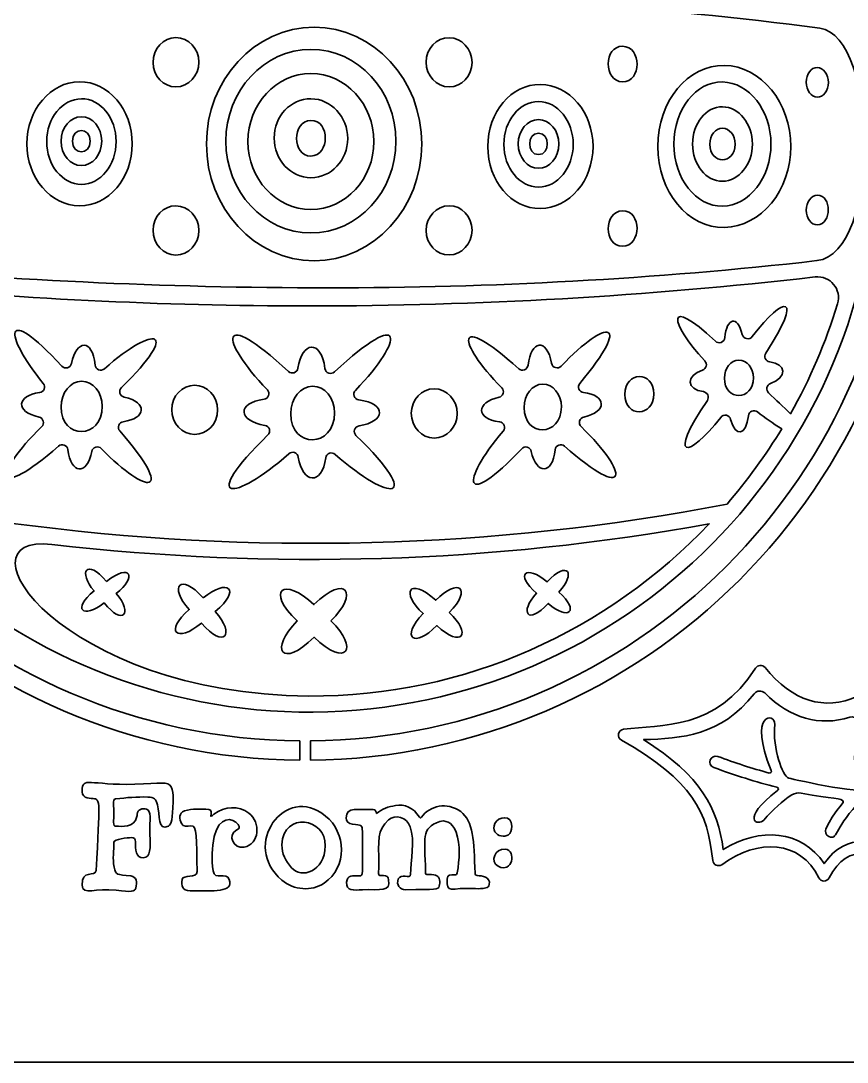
# Model space of a CAD drawing. Header units: inches. Extents: x 15.56 to 20.56, y -6.25 to -0.75.
# Drawn here: x 17.318 to 19.463, y -6.25 to -3.547 of the extents above; entities that cross this region are included whole.
import ezdxf

# ---------------------------------------------------------------- set-up
doc = ezdxf.new("R2010")
doc.units = ezdxf.units.IN
doc.header["$MEASUREMENT"] = 0
doc.layers.add('_U+0421_U+043B_U+043E_U+0439 1', color=7, linetype='Continuous')

# ---------------------------------------------------------------- blocks, each defined once
blk = doc.blocks.new('block 3')
at = {"layer": '_U+0421_U+043B_U+043E_U+0439 1', "color": 7, "lineweight": 35, "true_color": 0xffffff}
for points, knots in [([(18.3906, -2.4262), (18.3906, -2.4262), (18.3906, -2.385), (18.3906, -2.385), (18.3906, -2.2044), (18.2448, -2.0576), (18.0655, -2.0576), (17.886, -2.0576), (17.7402, -2.2044), (17.7402, -2.3857), (17.7402, -2.3857), (17.7402, -2.4262), (17.7402, -2.4262), (17.0656, -2.5786), (16.5645, -3.1943), (16.5907, -3.92), (16.6194, -4.7144), (17.2817, -5.3473), (18.0766, -5.3414), (18.8852, -5.3353), (19.541, -4.6757), (19.541, -3.8657), (19.541, -3.1637), (19.0484, -2.5747), (18.3906, -2.4262)], [0, 0, 0, 0, 1, 1, 1, 2, 2, 2, 3, 3, 3, 4, 4, 4, 5, 5, 5, 6, 6, 6, 7, 7, 7, 8, 8, 8, 8]), ([(16.8394, -3.5532), (17.6902, -3.4732), (18.5448, -3.4525), (19.3916, -3.5664), (19.5444, -3.5869), (19.5509, -4.1508), (19.3842, -4.1698), (18.5414, -4.2662), (17.6898, -4.2578), (16.8449, -4.1808), (16.5637, -4.1553), (16.5896, -3.5765), (16.8394, -3.5532)], [0, 0, 0, 0, 1, 1, 1, 2, 2, 2, 3, 3, 3, 4, 4, 4, 4]), ([(19.4377, -4.2822), (19.4073, -4.3822), (19.3662, -4.4775), (19.3157, -4.5671), (19.2967, -4.549), (19.2776, -4.531), (19.2587, -4.5129), (19.2551, -4.5094), (19.2534, -4.5043), (19.2545, -4.4993), (19.2556, -4.4943), (19.2591, -4.4903), (19.2639, -4.4886), (19.3084, -4.473), (19.3044, -4.4375), (19.2617, -4.4325), (19.2567, -4.4319), (19.2523, -4.4287), (19.2502, -4.4241), (19.2481, -4.4196), (19.2484, -4.4143), (19.2512, -4.41), (19.351, -4.2579), (19.3009, -4.2551), (19.2162, -4.3668), (19.2128, -4.3712), (19.2071, -4.3733), (19.2017, -4.3722), (19.1962, -4.3711), (19.1919, -4.3669), (19.1905, -4.3614), (19.178, -4.3104), (19.15, -4.3178), (19.1451, -4.3696), (19.1446, -4.3751), (19.1409, -4.3798), (19.1357, -4.3819), (19.1306, -4.3839), (19.1246, -4.3826), (19.1206, -4.3789), (18.9901, -4.2566), (19.0003, -4.3303), (19.0932, -4.4298), (19.0966, -4.4335), (19.098, -4.4386), (19.0967, -4.4433), (19.0955, -4.4482), (19.092, -4.4521), (19.0873, -4.4536), (19.0435, -4.4683), (19.0455, -4.5046), (19.0895, -4.5098), (19.0945, -4.5104), (19.0988, -4.5136), (19.101, -4.5183), (19.1031, -4.5229), (19.1026, -4.5283), (19.0998, -4.5325), (18.9938, -4.6887), (19.0496, -4.6857), (19.1346, -4.5765), (19.138, -4.5721), (19.1437, -4.57), (19.1491, -4.5711), (19.1545, -4.5723), (19.1588, -4.5764), (19.1602, -4.5818), (19.1727, -4.6304), (19.2014, -4.623), (19.2063, -4.5723), (19.2069, -4.5671), (19.2102, -4.5623), (19.2152, -4.5603), (19.2201, -4.5582), (19.2257, -4.559), (19.2299, -4.5623), (19.2494, -4.578), (19.2701, -4.5916), (19.2928, -4.6066), (19.2527, -4.6716), (19.2006, -4.7441), (19.1509, -4.8018), (18.5448, -4.9183), (17.9201, -4.9347), (17.2895, -4.8508), (17.1066, -4.8265), (16.951, -4.7239), (16.8553, -4.615), (16.8732, -4.5982), (16.8948, -4.5851), (16.9148, -4.5703), (16.9189, -4.5672), (16.9245, -4.5665), (16.9292, -4.5686), (16.9341, -4.5708), (16.9373, -4.5753), (16.9378, -4.5804), (16.9427, -4.6247), (16.9681, -4.6322), (16.9798, -4.59), (16.9812, -4.5847), (16.9855, -4.5807), (16.9909, -4.5796), (16.9963, -4.5786), (17.0019, -4.5805), (17.0052, -4.5848), (17.082, -4.6823), (17.1332, -4.6861), (17.0373, -4.5447), (17.0344, -4.5405), (17.0339, -4.5351), (17.036, -4.5305), (17.0381, -4.526), (17.0424, -4.5228), (17.0474, -4.5221), (17.0873, -4.5171), (17.085, -4.485), (17.0487, -4.4712), (17.0441, -4.4694), (17.0407, -4.4655), (17.0396, -4.4607), (17.0387, -4.456), (17.0401, -4.451), (17.0434, -4.4475), (17.1576, -4.3291), (17.1096, -4.3197), (17.0185, -4.4007), (17.0144, -4.4043), (17.0085, -4.4054), (17.0034, -4.4033), (16.9984, -4.4012), (16.9948, -4.3965), (16.9944, -4.3911), (16.9901, -4.3428), (16.9651, -4.343), (16.9532, -4.3841), (16.9517, -4.3896), (16.9473, -4.3935), (16.9417, -4.3946), (16.9363, -4.3955), (16.9307, -4.3933), (16.9274, -4.3889), (16.8312, -4.2585), (16.8274, -4.3214), (16.8953, -4.4286), (16.8981, -4.4329), (16.8984, -4.4382), (16.8962, -4.4428), (16.8941, -4.4472), (16.8898, -4.4504), (16.8848, -4.451), (16.8452, -4.4554), (16.8462, -4.4878), (16.8841, -4.5021), (16.8887, -4.5039), (16.892, -4.5078), (16.8931, -4.5125), (16.8942, -4.5172), (16.8928, -4.5222), (16.8895, -4.5258), (16.8703, -4.546), (16.8519, -4.5673), (16.8319, -4.586), (16.7003, -4.4082), (16.7052, -4.209), (16.9217, -4.2305), (17.3017, -4.2683), (17.6835, -4.2873), (18.0655, -4.2873), (18.5044, -4.2873), (18.9434, -4.2622), (19.3798, -4.2122), (19.4187, -4.2078), (19.4491, -4.2447), (19.4377, -4.2822)], [0, 0, 0, 0, 1, 1, 1, 2, 2, 2, 3, 3, 3, 4, 4, 4, 5, 5, 5, 6, 6, 6, 7, 7, 7, 8, 8, 8, 9, 9, 9, 10, 10, 10, 11, 11, 11, 12, 12, 12, 13, 13, 13, 14, 14, 14, 15, 15, 15, 16, 16, 16, 17, 17, 17, 18, 18, 18, 19, 19, 19, 20, 20, 20, 21, 21, 21, 22, 22, 22, 23, 23, 23, 24, 24, 24, 25, 25, 25, 26, 26, 26, 27, 27, 27, 28, 28, 28, 29, 29, 29, 30, 30, 30, 31, 31, 31, 32, 32, 32, 33, 33, 33, 34, 34, 34, 35, 35, 35, 36, 36, 36, 37, 37, 37, 38, 38, 38, 39, 39, 39, 40, 40, 40, 41, 41, 41, 42, 42, 42, 43, 43, 43, 44, 44, 44, 45, 45, 45, 46, 46, 46, 47, 47, 47, 48, 48, 48, 49, 49, 49, 50, 50, 50, 51, 51, 51, 52, 52, 52, 53, 53, 53, 54, 54, 54, 55, 55, 55, 56, 56, 56, 57, 57, 57, 58, 58, 58, 58]), ([(19.2194, -4.4735), (19.2194, -4.5343), (19.1441, -4.536), (19.1441, -4.4746), (19.1441, -4.4489), (19.1609, -4.428), (19.1817, -4.4278), (19.2024, -4.4276), (19.2194, -4.448), (19.2194, -4.4735)], [0, 0, 0, 0, 1, 1, 1, 2, 2, 2, 3, 3, 3, 3]), ([(18.0655, -5.2997), (17.4224, -5.2953), (17.1396, -4.8768), (17.3988, -4.9064), (17.9685, -4.9714), (18.5405, -4.9557), (19.1046, -4.8529), (18.8432, -5.1279), (18.4739, -5.3026), (18.0655, -5.2997)], [0, 0, 0, 0, 1, 1, 1, 2, 2, 2, 3, 3, 3, 3])]:
    blk.add_open_spline(points, degree=3, knots=knots, dxfattribs=at)
blk = doc.blocks.new('block 10')
at = {"layer": '_U+0421_U+043B_U+043E_U+0439 1', "color": 7, "lineweight": 35, "true_color": 0xffffff}
for points, knots in [([(20.1613, -5.195), (20.1713, -5.1893), (20.1814, -5.1857), (20.1919, -5.1846), (20.2045, -5.1833), (20.2099, -5.1679), (20.201, -5.1589), (20.1205, -5.0761), (20.0927, -4.9944), (20.1938, -4.9365), (20.2056, -4.9293), (20.2028, -4.9139), (20.1923, -4.9093), (20.151, -4.8912), (20.1227, -4.859), (20.1102, -4.8161), (20.093, -4.7569), (20.1078, -4.6846), (20.1499, -4.6222), (20.1517, -4.6196), (20.1526, -4.6165), (20.1526, -4.6137), (20.1526, -4.6061), (20.1469, -4.599), (20.1382, -4.5985), (20.003, -4.5905), (19.9123, -4.5512), (19.792, -4.3576), (19.7877, -4.351), (19.7785, -4.3497), (19.7714, -4.3514), (19.7548, -4.3554), (19.7559, -4.3628), (19.756, -4.4285), (19.7566, -4.5297), (19.7571, -4.656), (19.6194, -4.7511), (19.6031, -4.7615), (19.6192, -4.7757), (19.6338, -4.7883), (19.6752, -4.8239), (19.761, -4.8979), (19.7102, -5.0318), (19.7073, -5.0393), (19.7107, -5.0476), (19.718, -5.051), (19.7787, -5.0791), (19.8092, -5.0954), (19.8116, -5.1451), (19.6744, -5.1404), (19.5734, -5.2755), (19.6009, -5.4098), (19.5578, -5.4058), (19.5371, -5.3618), (19.5094, -5.3076), (19.5057, -5.3005), (19.4973, -5.2975), (19.4899, -5.3005), (19.4012, -5.3386), (19.3224, -5.3141), (19.2495, -5.2258), (19.2427, -5.2178), (19.2303, -5.2187), (19.2248, -5.2273), (19.1224, -5.3893), (18.9798, -5.3739), (18.8824, -5.386), (18.8678, -5.3878), (18.8641, -5.4071), (18.8769, -5.4143), (19.061, -5.5186), (19.1012, -5.6012), (19.1137, -5.7264), (19.1142, -5.7318), (19.1177, -5.7365), (19.1227, -5.7387), (19.127, -5.7407), (19.1321, -5.7403), (19.1371, -5.7375), (19.2316, -5.6685), (19.341, -5.6732), (19.3889, -5.7715), (19.3944, -5.7828), (19.4105, -5.7829), (19.4162, -5.7718), (19.4656, -5.6768), (19.5416, -5.6985), (19.6217, -5.7704), (19.631, -5.7787), (19.6462, -5.7729), (19.647, -5.7601), (19.6494, -5.726), (19.6777, -5.7015), (19.6924, -5.6911), (19.7394, -5.773), (19.8287, -5.8121), (19.9217, -5.7907), (20.0159, -5.7691), (20.0799, -5.6946), (20.086, -5.5997), (20.3082, -5.591), (20.3671, -5.2837), (20.1613, -5.195)], [0, 0, 0, 0, 1, 1, 1, 2, 2, 2, 3, 3, 3, 4, 4, 4, 5, 5, 5, 6, 6, 6, 7, 7, 7, 8, 8, 8, 9, 9, 9, 10, 10, 10, 11, 11, 11, 12, 12, 12, 13, 13, 13, 14, 14, 14, 15, 15, 15, 16, 16, 16, 17, 17, 17, 18, 18, 18, 19, 19, 19, 20, 20, 20, 21, 21, 21, 22, 22, 22, 23, 23, 23, 24, 24, 24, 25, 25, 25, 26, 26, 26, 27, 27, 27, 28, 28, 28, 29, 29, 29, 30, 30, 30, 31, 31, 31, 32, 32, 32, 33, 33, 33, 34, 34, 34, 34]), ([(19.7434, -5.0293), (19.7759, -4.93), (19.7456, -4.841), (19.6532, -4.7641), (19.7935, -4.6576), (19.7866, -4.5314), (19.7867, -4.4325), (19.8956, -4.5926), (19.9874, -4.6335), (20.1049, -4.6444), (20.071, -4.7039), (20.0605, -4.7661), (20.0753, -4.8205), (20.0873, -4.8646), (20.1151, -4.9004), (20.1559, -4.9247), (20.0677, -4.9898), (20.0892, -5.0789), (20.1623, -5.1618), (20.1499, -5.1655), (20.1374, -5.1732), (20.1256, -5.1835), (20.0864, -5.174), (20.0452, -5.1762), (20.007, -5.1898), (20.0207, -5.1782), (20.0416, -5.1618), (20.0667, -5.1561), (20.0749, -5.1543), (20.0801, -5.1461), (20.0782, -5.1379), (20.077, -5.1326), (20.0735, -5.1287), (20.0684, -5.1272), (20.0513, -5.1218), (20.0164, -5.1423), (19.9909, -5.1654), (19.9909, -5.1654), (19.9894, -5.1647), (19.9894, -5.1647), (19.9948, -5.1285), (19.9942, -5.0832), (19.9876, -5.0303), (19.9876, -5.0297), (19.9877, -5.0291), (19.988, -5.0287), (20.0612, -4.9505), (20.0939, -4.9633), (20.0816, -4.939), (20.0777, -4.9312), (20.0689, -4.9283), (20.0612, -4.9322), (20.0357, -4.9451), (20.0105, -4.9637), (19.9839, -4.9896), (19.9835, -4.99), (19.983, -4.9901), (19.9824, -4.9898), (19.982, -4.9897), (19.9814, -4.9894), (19.9813, -4.9886), (19.9763, -4.9594), (19.9698, -4.9282), (19.9617, -4.8958), (19.9545, -4.8672), (19.9603, -4.8375), (19.9777, -4.8143), (19.9912, -4.796), (20.0078, -4.7775), (20.027, -4.7597), (20.0409, -4.7468), (20.0232, -4.7251), (20.0078, -4.7361), (19.9996, -4.7419), (19.9649, -4.7765), (19.9396, -4.816), (19.9207, -4.7536), (19.8977, -4.6893), (19.8724, -4.6289), (19.8687, -4.62), (19.8574, -4.6168), (19.8495, -4.6225), (19.8392, -4.6297), (19.8425, -4.6375), (19.8523, -4.6605), (19.8609, -4.6812), (19.8771, -4.7198), (19.8999, -4.7911), (19.9002, -4.7921), (19.8998, -4.7926), (19.8994, -4.7929), (19.8989, -4.7935), (19.8984, -4.7936), (19.8977, -4.7933), (19.8164, -4.7597), (19.7188, -4.7616), (19.7464, -4.7969), (19.7496, -4.8011), (19.7548, -4.8032), (19.7603, -4.8023), (19.8032, -4.7964), (19.8476, -4.804), (19.8957, -4.8255), (19.9067, -4.8304), (19.9149, -4.84), (19.9182, -4.8516), (19.9405, -4.93), (19.9551, -5.003), (19.9603, -5.0629), (19.9602, -5.0637), (19.9599, -5.0641), (19.9596, -5.0644), (19.9596, -5.0644), (19.911, -5.0358), (19.8641, -5.0244), (19.8448, -5.0197), (19.837, -5.0493), (19.8569, -5.054), (19.8905, -5.0622), (19.9248, -5.0782), (19.9616, -5.1029), (19.9621, -5.1033), (19.9625, -5.104), (19.9625, -5.1047), (19.9631, -5.1404), (19.9595, -5.2162), (19.9305, -5.1955), (19.9084, -5.1798), (19.8837, -5.1686), (19.857, -5.1623), (19.8507, -5.1608), (19.8462, -5.1555), (19.8455, -5.1489), (19.8391, -5.0854), (19.791, -5.0526), (19.7434, -5.0293)], [0, 0, 0, 0, 1, 1, 1, 2, 2, 2, 3, 3, 3, 4, 4, 4, 5, 5, 5, 6, 6, 6, 7, 7, 7, 8, 8, 8, 9, 9, 9, 10, 10, 10, 11, 11, 11, 12, 12, 12, 13, 13, 13, 14, 14, 14, 15, 15, 15, 16, 16, 16, 17, 17, 17, 18, 18, 18, 19, 19, 19, 20, 20, 20, 21, 21, 21, 22, 22, 22, 23, 23, 23, 24, 24, 24, 25, 25, 25, 26, 26, 26, 27, 27, 27, 28, 28, 28, 29, 29, 29, 30, 30, 30, 31, 31, 31, 32, 32, 32, 33, 33, 33, 34, 34, 34, 35, 35, 35, 36, 36, 36, 37, 37, 37, 38, 38, 38, 39, 39, 39, 40, 40, 40, 41, 41, 41, 42, 42, 42, 43, 43, 43, 44, 44, 44, 45, 45, 45, 45]), ([(19.6837, -5.4991), (19.6251, -5.443), (19.6116, -5.3557), (19.6502, -5.2848), (19.6852, -5.3353), (19.7621, -5.2803), (19.7328, -5.2451), (19.7278, -5.2391), (19.7203, -5.2376), (19.7138, -5.2412), (19.7066, -5.2453), (19.7039, -5.2546), (19.7078, -5.2618), (19.7087, -5.2632), (19.7073, -5.2651), (19.7064, -5.2662), (19.6895, -5.2873), (19.6606, -5.2653), (19.6778, -5.2468), (19.7162, -5.2057), (19.7673, -5.1861), (19.8217, -5.1916), (19.9023, -5.2), (20.0039, -5.2803), (19.9606, -5.3479), (19.9189, -5.413), (19.8582, -5.3401), (19.7527, -5.4153), (19.7214, -5.4379), (19.6987, -5.466), (19.6837, -5.4991)], [0, 0, 0, 0, 1, 1, 1, 2, 2, 2, 3, 3, 3, 4, 4, 4, 5, 5, 5, 6, 6, 6, 7, 7, 7, 8, 8, 8, 9, 9, 9, 10, 10, 10, 10]), ([(20.1502, -5.5546), (20.1362, -5.5607), (20.12, -5.5605), (20.106, -5.5543), (20.0648, -5.5355), (20.0859, -5.4983), (20.0262, -5.4383), (20.018, -5.4301), (20.0142, -5.4183), (20.0163, -5.4068), (20.0267, -5.3487), (20.0124, -5.2893), (19.977, -5.2426), (19.9852, -5.2369), (19.9939, -5.2319), (20.003, -5.2278), (19.9984, -5.2591), (20.0273, -5.2841), (20.0564, -5.2829), (20.0869, -5.2816), (20.0987, -5.249), (20.0789, -5.2418), (20.071, -5.2389), (20.0623, -5.2429), (20.0594, -5.2508), (20.0545, -5.2639), (20.0326, -5.2418), (20.0328, -5.2268), (20.0331, -5.2011), (20.1798, -5.1904), (20.2388, -5.3136), (20.2862, -5.4125), (20.2369, -5.5164), (20.1502, -5.5546)], [0, 0, 0, 0, 1, 1, 1, 2, 2, 2, 3, 3, 3, 4, 4, 4, 5, 5, 5, 6, 6, 6, 7, 7, 7, 8, 8, 8, 9, 9, 9, 10, 10, 10, 11, 11, 11, 11]), ([(19.6224, -5.7311), (19.5437, -5.668), (19.4602, -5.6511), (19.403, -5.7347), (19.3444, -5.6466), (19.2353, -5.6397), (19.141, -5.6982), (19.126, -5.5905), (19.0848, -5.5073), (18.9341, -5.4129), (19.0324, -5.4093), (19.1348, -5.4044), (19.2217, -5.2937), (19.2282, -5.2854), (19.2409, -5.2841), (19.2487, -5.2918), (19.3157, -5.3579), (19.3901, -5.3791), (19.4696, -5.3548), (19.478, -5.3523), (19.4867, -5.3555), (19.4909, -5.3628), (19.5127, -5.3997), (19.5457, -5.4415), (19.6095, -5.4404), (19.6216, -5.4735), (19.6412, -5.5019), (19.6678, -5.5255), (19.6732, -5.5303), (19.6701, -5.5518), (19.6595, -5.5521), (19.5778, -5.5535), (19.5407, -5.5579), (19.5113, -5.4551), (19.5059, -5.4362), (19.4764, -5.4439), (19.482, -5.4636), (19.4891, -5.4883), (19.5002, -5.5128), (19.5157, -5.5383), (19.5299, -5.5608), (19.3276, -5.5178), (19.3113, -5.5126), (19.2945, -5.5075), (19.2687, -5.4369), (19.2749, -5.3733), (19.2773, -5.3416), (19.2028, -5.3422), (19.2657, -5.4928), (19.2669, -5.4955), (19.2653, -5.4976), (19.2648, -5.4982), (19.2642, -5.4987), (19.2627, -5.5003), (19.2601, -5.4996), (19.2157, -5.4873), (19.1709, -5.4729), (19.127, -5.4566), (19.1085, -5.4497), (19.0971, -5.478), (19.1164, -5.4853), (19.1717, -5.5057), (19.2253, -5.5225), (19.2805, -5.5365), (19.2845, -5.5375), (19.2855, -5.5428), (19.2821, -5.5453), (19.1814, -5.6222), (19.2323, -5.6382), (19.2464, -5.6216), (19.2701, -5.5941), (19.2944, -5.5723), (19.3192, -5.5564), (19.3264, -5.5518), (19.3352, -5.5504), (19.3437, -5.5519), (19.5055, -5.581), (19.451, -5.5485), (19.4077, -5.6441), (19.4042, -5.6518), (19.4076, -5.6608), (19.4152, -5.6643), (19.4381, -5.6746), (19.4284, -5.6462), (19.4873, -5.5829), (19.491, -5.5789), (19.4966, -5.5766), (19.5021, -5.5769), (19.5266, -5.5782), (19.5956, -5.5818), (19.6159, -5.5822), (19.6202, -5.5823), (19.622, -5.5875), (19.6187, -5.5904), (19.598, -5.6089), (19.5834, -5.6301), (19.5763, -5.6516), (19.5699, -5.6707), (19.5988, -5.6804), (19.6052, -5.6612), (19.6149, -5.6316), (19.6635, -5.5825), (19.6649, -5.6019), (19.6666, -5.6232), (19.6713, -5.6437), (19.6791, -5.6633), (19.6649, -5.6729), (19.6352, -5.6961), (19.6224, -5.7311)], [0, 0, 0, 0, 1, 1, 1, 2, 2, 2, 3, 3, 3, 4, 4, 4, 5, 5, 5, 6, 6, 6, 7, 7, 7, 8, 8, 8, 9, 9, 9, 10, 10, 10, 11, 11, 11, 12, 12, 12, 13, 13, 13, 14, 14, 14, 15, 15, 15, 16, 16, 16, 17, 17, 17, 18, 18, 18, 19, 19, 19, 20, 20, 20, 21, 21, 21, 22, 22, 22, 23, 23, 23, 24, 24, 24, 25, 25, 25, 26, 26, 26, 27, 27, 27, 28, 28, 28, 29, 29, 29, 30, 30, 30, 31, 31, 31, 32, 32, 32, 33, 33, 33, 34, 34, 34, 35, 35, 35, 36, 36, 36, 36]), ([(19.9912, -5.7237), (19.8598, -5.8418), (19.6587, -5.7116), (19.7051, -5.5472), (19.7282, -5.5723), (19.7682, -5.5607), (19.7824, -5.5376), (19.7889, -5.5271), (19.7894, -5.5153), (19.7835, -5.5047), (19.7739, -5.4873), (19.7477, -5.5016), (19.7573, -5.519), (19.758, -5.5204), (19.7567, -5.5223), (19.7559, -5.5233), (19.7395, -5.5437), (19.7125, -5.5228), (19.7232, -5.5044), (19.7831, -5.4021), (19.9256, -5.3883), (20.0045, -5.4762), (20.0691, -5.548), (20.0631, -5.6591), (19.9912, -5.7237)], [0, 0, 0, 0, 1, 1, 1, 2, 2, 2, 3, 3, 3, 4, 4, 4, 5, 5, 5, 6, 6, 6, 7, 7, 7, 8, 8, 8, 8])]:
    blk.add_open_spline(points, degree=3, knots=knots, dxfattribs=at)
blk = doc.blocks.new('block 14')
at = {"layer": '_U+0421_U+043B_U+043E_U+0439 1', "color": 7, "lineweight": 35, "true_color": 0xffffff}
for points in [[(18.1091, -5.6111), (18.0035, -5.5244), (17.8882, -5.6883), (17.9952, -5.7772), (18.0273, -5.8039), (18.072, -5.8076), (18.1049, -5.7855), (18.1673, -5.7436), (18.1616, -5.6541), (18.1091, -5.6111)], [(18.0203, -5.7453), (18.0053, -5.7282), (17.9949, -5.709), (17.9957, -5.6858), (17.9988, -5.5975), (18.111, -5.6169), (18.1081, -5.6886), (18.1064, -5.7566), (18.046, -5.7746), (18.0203, -5.7453)]]:
    blk.add_open_spline(points, degree=3, knots=[0, 0, 0, 0, 1, 1, 1, 2, 2, 2, 3, 3, 3, 3], dxfattribs=at)
blk = doc.blocks.new('block 20')
at = {"layer": '_U+0421_U+043B_U+043E_U+0439 1', "color": 7, "lineweight": 35, "true_color": 0xffffff}
for points in [[(18.0792, -3.5637), (17.9252, -3.5639), (17.7998, -3.7004), (17.7998, -3.8669), (17.7998, -4.0336), (17.9252, -4.1701), (18.0792, -4.1703), (18.2334, -4.1701), (18.3588, -4.0335), (18.3588, -3.8669), (18.3588, -3.7004), (18.2334, -3.5639), (18.0792, -3.5637)], [(18.0709, -4.0979), (17.9491, -4.0979), (17.8501, -3.9907), (17.8501, -3.8597), (17.8501, -3.7287), (17.9491, -3.6215), (18.0709, -3.6215), (18.1927, -3.6216), (18.2917, -3.7287), (18.2917, -3.8597), (18.2917, -3.9907), (18.1927, -4.0979), (18.0709, -4.0979)]]:
    blk.add_open_spline(points, degree=3, knots=[0, 0, 0, 0, 1, 1, 1, 2, 2, 2, 3, 3, 3, 4, 4, 4, 4], dxfattribs=at)
blk = doc.blocks.new('block 21')
at = {"layer": '_U+0421_U+043B_U+043E_U+0439 1', "color": 7, "lineweight": 35, "true_color": 0xffffff}
for points in [[(17.4703, -3.7054), (17.3951, -3.7061), (17.3337, -3.7785), (17.3337, -3.8665), (17.3337, -3.9544), (17.3951, -4.0268), (17.4703, -4.0275), (17.5456, -4.028), (17.607, -3.9558), (17.607, -3.8664), (17.607, -3.7769), (17.5456, -3.7047), (17.4703, -3.7054)], [(17.4752, -3.9718), (17.4255, -3.9715), (17.3851, -3.9216), (17.3851, -3.8607), (17.3851, -3.7998), (17.4255, -3.75), (17.4752, -3.7497), (17.5249, -3.7493), (17.5653, -3.7991), (17.5653, -3.8607), (17.5653, -3.9222), (17.5249, -3.9721), (17.4752, -3.9718)]]:
    blk.add_open_spline(points, degree=3, knots=[0, 0, 0, 0, 1, 1, 1, 2, 2, 2, 3, 3, 3, 4, 4, 4, 4], dxfattribs=at)
blk = doc.blocks.new('block 22')
at = {"layer": '_U+0421_U+043B_U+043E_U+0439 1', "color": 7, "lineweight": 35, "true_color": 0xffffff}
for points, knots in [([(17.4752, -3.7964), (17.446, -3.7965), (17.4224, -3.8248), (17.4224, -3.8597), (17.4224, -3.8946), (17.446, -3.9229), (17.4752, -3.9229), (17.5042, -3.923), (17.5278, -3.8947), (17.5278, -3.8596), (17.5278, -3.8246), (17.5042, -3.7962), (17.4752, -3.7964)], [0, 0, 0, 0, 1, 1, 1, 2, 2, 2, 3, 3, 3, 4, 4, 4, 4]), ([(17.452, -3.8597), (17.452, -3.8232), (17.4982, -3.8228), (17.4982, -3.8597), (17.4982, -3.8965), (17.452, -3.8962), (17.452, -3.8597)], [0, 0, 0, 0, 1, 1, 1, 2, 2, 2, 2])]:
    blk.add_open_spline(points, degree=3, knots=knots, dxfattribs=at)
blk = doc.blocks.new('block 23')
at = {"layer": '_U+0421_U+043B_U+043E_U+0439 1', "color": 7, "lineweight": 35, "true_color": 0xffffff}
for points in [[(18.0709, -3.6843), (17.9806, -3.6843), (17.9074, -3.7635), (17.9074, -3.8607), (17.9074, -3.9579), (17.9806, -4.0369), (18.0709, -4.0369), (18.1612, -4.0369), (18.2344, -3.9579), (18.2344, -3.8607), (18.2344, -3.7635), (18.1612, -3.6843), (18.0709, -3.6843)], [(18.0709, -3.9544), (18.0181, -3.9543), (17.9755, -3.9082), (17.9755, -3.8515), (17.9755, -3.7948), (18.0181, -3.7491), (18.0709, -3.7497), (18.1237, -3.7501), (18.1663, -3.7962), (18.1663, -3.8528), (18.1663, -3.9091), (18.1237, -3.9547), (18.0709, -3.9544)]]:
    blk.add_open_spline(points, degree=3, knots=[0, 0, 0, 0, 1, 1, 1, 2, 2, 2, 3, 3, 3, 4, 4, 4, 4], dxfattribs=at)
blk = doc.blocks.new('block 24')
at = {"layer": '_U+0421_U+043B_U+043E_U+0439 1', "color": 7, "lineweight": 35, "true_color": 0xffffff}
for points in [[(19.1441, -3.663), (19.0491, -3.661), (18.9716, -3.7554), (18.9716, -3.8733), (18.9716, -3.9912), (19.0491, -4.0858), (19.1441, -4.0837), (19.2392, -4.0816), (19.3166, -3.9872), (19.3166, -3.8735), (19.3166, -3.7598), (19.2392, -3.6653), (19.1441, -3.663)], [(19.1391, -4.0285), (19.0698, -4.0296), (19.0132, -3.9572), (19.0132, -3.8671), (19.0132, -3.7771), (19.0698, -3.7047), (19.1391, -3.706), (19.2084, -3.7072), (19.2648, -3.7796), (19.2648, -3.8672), (19.2648, -3.9548), (19.2084, -4.0273), (19.1391, -4.0285)]]:
    blk.add_open_spline(points, degree=3, knots=[0, 0, 0, 0, 1, 1, 1, 2, 2, 2, 3, 3, 3, 4, 4, 4, 4], dxfattribs=at)
blk = doc.blocks.new('block 25')
at = {"layer": '_U+0421_U+043B_U+043E_U+0439 1', "color": 7, "lineweight": 35, "true_color": 0xffffff}
for points, knots in [([(19.1391, -3.7705), (19.0963, -3.7701), (19.0616, -3.8133), (19.0616, -3.8672), (19.0616, -3.921), (19.0963, -3.9641), (19.1391, -3.9637), (19.1819, -3.9633), (19.2166, -3.9201), (19.2166, -3.8672), (19.2166, -3.8143), (19.1819, -3.7711), (19.1391, -3.7705)], [0, 0, 0, 0, 1, 1, 1, 2, 2, 2, 3, 3, 3, 4, 4, 4, 4]), ([(19.1062, -3.8672), (19.1062, -3.8443), (19.1209, -3.826), (19.1391, -3.8261), (19.1573, -3.8264), (19.172, -3.8447), (19.172, -3.8672), (19.172, -3.921), (19.1062, -3.9221), (19.1062, -3.8672)], [0, 0, 0, 0, 1, 1, 1, 2, 2, 2, 3, 3, 3, 3])]:
    blk.add_open_spline(points, degree=3, knots=knots, dxfattribs=at)
blk = doc.blocks.new('block 26')
at = {"layer": '_U+0421_U+043B_U+043E_U+0439 1', "color": 7, "lineweight": 35, "true_color": 0xffffff}
for points in [[(18.6664, -3.7125), (18.5912, -3.7118), (18.5299, -3.7841), (18.5299, -3.8735), (18.5299, -3.9629), (18.5912, -4.0353), (18.6664, -4.0346), (18.7419, -4.034), (18.8031, -3.9616), (18.8031, -3.8736), (18.8031, -3.7855), (18.7419, -3.7132), (18.6664, -3.7125)], [(18.6616, -3.9789), (18.612, -3.9791), (18.5716, -3.9293), (18.5716, -3.8679), (18.5716, -3.8064), (18.612, -3.7565), (18.6616, -3.7568), (18.7113, -3.7572), (18.7517, -3.8071), (18.7517, -3.8679), (18.7517, -3.9287), (18.7113, -3.9786), (18.6616, -3.9789)]]:
    blk.add_open_spline(points, degree=3, knots=[0, 0, 0, 0, 1, 1, 1, 2, 2, 2, 3, 3, 3, 4, 4, 4, 4], dxfattribs=at)
blk = doc.blocks.new('block 27')
at = {"layer": '_U+0421_U+043B_U+043E_U+0439 1', "color": 7, "lineweight": 35, "true_color": 0xffffff}
for points, knots in [([(18.6616, -3.8035), (18.6326, -3.8035), (18.6089, -3.8318), (18.6089, -3.8668), (18.6089, -3.9018), (18.6326, -3.9301), (18.6616, -3.9301), (18.6907, -3.93), (18.7144, -3.9016), (18.7144, -3.8668), (18.7144, -3.8319), (18.6907, -3.8036), (18.6616, -3.8035)], [0, 0, 0, 0, 1, 1, 1, 2, 2, 2, 3, 3, 3, 4, 4, 4, 4]), ([(18.6616, -3.8946), (18.631, -3.8947), (18.631, -3.8389), (18.6616, -3.839), (18.6921, -3.8391), (18.6921, -3.8944), (18.6616, -3.8946)], [0, 0, 0, 0, 1, 1, 1, 2, 2, 2, 2])]:
    blk.add_open_spline(points, degree=3, knots=knots, dxfattribs=at)
blk = doc.blocks.new('block 28')
at = {"layer": '_U+0421_U+043B_U+043E_U+0439 1', "color": 7, "lineweight": 35, "true_color": 0xffffff}
for points, knots in [([(17.5723, -4.5971), (17.5741, -4.5921), (17.5787, -4.5885), (17.5839, -4.5878), (17.643, -4.5798), (17.6489, -4.5373), (17.5863, -4.5241), (17.581, -4.523), (17.5769, -4.5191), (17.5753, -4.514), (17.5738, -4.5089), (17.5752, -4.5033), (17.5791, -4.4994), (17.7352, -4.3462), (17.667, -4.3344), (17.5348, -4.4503), (17.5306, -4.4539), (17.5248, -4.4548), (17.5198, -4.4529), (17.5146, -4.4508), (17.5112, -4.4461), (17.5106, -4.4407), (17.5039, -4.3701), (17.4624, -4.3755), (17.4495, -4.4366), (17.4484, -4.4421), (17.4444, -4.4462), (17.4391, -4.4478), (17.4338, -4.4491), (17.4281, -4.4475), (17.4245, -4.4435), (17.273, -4.2787), (17.2698, -4.3582), (17.3762, -4.4883), (17.3795, -4.4925), (17.3805, -4.498), (17.3784, -4.503), (17.3764, -4.5079), (17.372, -4.5114), (17.3667, -4.5121), (17.3081, -4.5191), (17.3014, -4.5618), (17.3653, -4.5758), (17.3705, -4.5769), (17.3746, -4.581), (17.3762, -4.5861), (17.3775, -4.5912), (17.3762, -4.5968), (17.3723, -4.6005), (17.2441, -4.7254), (17.2488, -4.7978), (17.4159, -4.651), (17.4201, -4.6475), (17.4257, -4.6464), (17.4307, -4.6483), (17.4359, -4.6503), (17.4394, -4.6548), (17.44, -4.6603), (17.4476, -4.7241), (17.4896, -4.7282), (17.5021, -4.6648), (17.5031, -4.6596), (17.5071, -4.6553), (17.5123, -4.6537), (17.5176, -4.6522), (17.5231, -4.6537), (17.5269, -4.6576), (17.6471, -4.7816), (17.7221, -4.7811), (17.5749, -4.6118), (17.5714, -4.6078), (17.5703, -4.6021), (17.5723, -4.5971)], [0, 0, 0, 0, 1, 1, 1, 2, 2, 2, 3, 3, 3, 4, 4, 4, 5, 5, 5, 6, 6, 6, 7, 7, 7, 8, 8, 8, 9, 9, 9, 10, 10, 10, 11, 11, 11, 12, 12, 12, 13, 13, 13, 14, 14, 14, 15, 15, 15, 16, 16, 16, 17, 17, 17, 18, 18, 18, 19, 19, 19, 20, 20, 20, 21, 21, 21, 22, 22, 22, 23, 23, 23, 24, 24, 24, 24]), ([(17.4224, -4.549), (17.4224, -4.5128), (17.4463, -4.4829), (17.4757, -4.4828), (17.5053, -4.4823), (17.5292, -4.5114), (17.5292, -4.5475), (17.5292, -4.6339), (17.4224, -4.6362), (17.4224, -4.549)], [0, 0, 0, 0, 1, 1, 1, 2, 2, 2, 3, 3, 3, 3])]:
    blk.add_open_spline(points, degree=3, knots=knots, dxfattribs=at)
blk = doc.blocks.new('block 29')
at = {"layer": '_U+0421_U+043B_U+043E_U+0439 1', "color": 7, "lineweight": 35, "true_color": 0xffffff}
for points, knots in [([(18.7723, -4.6004), (18.7684, -4.5966), (18.767, -4.5911), (18.7684, -4.586), (18.7698, -4.5808), (18.7739, -4.5769), (18.7792, -4.5757), (18.8413, -4.5616), (18.8384, -4.5189), (18.7785, -4.5119), (18.7731, -4.5114), (18.7687, -4.5079), (18.7666, -4.5029), (18.7646, -4.4979), (18.7656, -4.4922), (18.7689, -4.4882), (18.9078, -4.323), (18.8409, -4.3161), (18.7205, -4.4435), (18.7167, -4.4475), (18.711, -4.449), (18.7057, -4.4475), (18.7005, -4.446), (18.6966, -4.4415), (18.6956, -4.4361), (18.6831, -4.369), (18.642, -4.3764), (18.6344, -4.4411), (18.6338, -4.4465), (18.6302, -4.4511), (18.6251, -4.453), (18.6199, -4.455), (18.6142, -4.4539), (18.6102, -4.4503), (18.4417, -4.2986), (18.4477, -4.3801), (18.5663, -4.4998), (18.5699, -4.5036), (18.5713, -4.509), (18.5699, -4.5141), (18.5684, -4.5193), (18.5642, -4.5232), (18.5591, -4.5243), (18.4992, -4.5376), (18.4977, -4.5808), (18.5605, -4.588), (18.5657, -4.5886), (18.5703, -4.5922), (18.5723, -4.5972), (18.5744, -4.6022), (18.5734, -4.6078), (18.5699, -4.6119), (18.4551, -4.7473), (18.4666, -4.8182), (18.618, -4.6578), (18.6216, -4.6539), (18.6273, -4.6522), (18.6324, -4.6537), (18.6377, -4.6551), (18.6416, -4.6594), (18.6428, -4.6647), (18.6556, -4.7248), (18.6978, -4.7272), (18.7048, -4.6605), (18.7055, -4.6551), (18.7089, -4.6505), (18.7141, -4.6486), (18.7191, -4.6465), (18.7249, -4.6476), (18.7289, -4.6512), (18.8963, -4.798), (18.9003, -4.7251), (18.7723, -4.6004)], [0, 0, 0, 0, 1, 1, 1, 2, 2, 2, 3, 3, 3, 4, 4, 4, 5, 5, 5, 6, 6, 6, 7, 7, 7, 8, 8, 8, 9, 9, 9, 10, 10, 10, 11, 11, 11, 12, 12, 12, 13, 13, 13, 14, 14, 14, 15, 15, 15, 16, 16, 16, 17, 17, 17, 18, 18, 18, 19, 19, 19, 20, 20, 20, 21, 21, 21, 22, 22, 22, 23, 23, 23, 24, 24, 24, 24]), ([(18.6242, -4.5505), (18.6242, -4.5175), (18.6459, -4.4905), (18.6726, -4.4903), (18.6994, -4.49), (18.721, -4.5162), (18.721, -4.549), (18.721, -4.6275), (18.6242, -4.6297), (18.6242, -4.5505)], [0, 0, 0, 0, 1, 1, 1, 2, 2, 2, 3, 3, 3, 3])]:
    blk.add_open_spline(points, degree=3, knots=knots, dxfattribs=at)
blk = doc.blocks.new('block 30')
at = {"layer": '_U+0421_U+043B_U+043E_U+0439 1', "color": 7, "lineweight": 35, "true_color": 0xffffff}
for points, knots in [([(18.1878, -4.6236), (18.1839, -4.6197), (18.1824, -4.614), (18.1841, -4.6087), (18.1857, -4.6035), (18.1903, -4.5996), (18.1957, -4.5987), (18.2644, -4.5878), (18.2692, -4.5411), (18.1949, -4.531), (18.1895, -4.5303), (18.1849, -4.5265), (18.1831, -4.5212), (18.1813, -4.5161), (18.1827, -4.5104), (18.1864, -4.5064), (18.316, -4.3723), (18.3164, -4.2873), (18.1319, -4.4586), (18.1278, -4.4622), (18.1221, -4.4635), (18.117, -4.4616), (18.1119, -4.4597), (18.1082, -4.4553), (18.1074, -4.4498), (18.0969, -4.3722), (18.0478, -4.3794), (18.0371, -4.449), (18.0363, -4.4543), (18.0327, -4.4587), (18.0276, -4.4605), (18.0224, -4.4623), (18.0169, -4.4611), (18.0128, -4.4575), (17.8299, -4.2879), (17.8302, -4.3726), (17.958, -4.505), (17.9617, -4.5089), (17.963, -4.5147), (17.9612, -4.5198), (17.9594, -4.5251), (17.9548, -4.5289), (17.9494, -4.5296), (17.8778, -4.5391), (17.8814, -4.5858), (17.9516, -4.5973), (17.957, -4.5983), (17.9614, -4.6021), (17.9631, -4.6073), (17.9648, -4.6126), (17.9634, -4.6183), (17.9594, -4.6222), (17.7781, -4.7986), (17.8691, -4.7989), (18.0139, -4.6708), (18.018, -4.6673), (18.0235, -4.6662), (18.0285, -4.668), (18.0335, -4.6698), (18.0371, -4.6743), (18.038, -4.6794), (18.0491, -4.7496), (18.0995, -4.7535), (18.1095, -4.6814), (18.1102, -4.676), (18.1138, -4.6715), (18.1188, -4.6697), (18.1238, -4.6678), (18.1295, -4.6689), (18.1335, -4.6725), (18.2774, -4.7993), (18.3667, -4.7978), (18.1878, -4.6236)], [0, 0, 0, 0, 1, 1, 1, 2, 2, 2, 3, 3, 3, 4, 4, 4, 5, 5, 5, 6, 6, 6, 7, 7, 7, 8, 8, 8, 9, 9, 9, 10, 10, 10, 11, 11, 11, 12, 12, 12, 13, 13, 13, 14, 14, 14, 15, 15, 15, 16, 16, 16, 17, 17, 17, 18, 18, 18, 19, 19, 19, 20, 20, 20, 21, 21, 21, 22, 22, 22, 23, 23, 23, 24, 24, 24, 24]), ([(18.0185, -4.5664), (18.0185, -4.5276), (18.0439, -4.496), (18.0752, -4.4957), (18.1067, -4.4953), (18.1321, -4.5262), (18.1321, -4.5647), (18.1321, -4.6566), (18.0185, -4.6591), (18.0185, -4.5664)], [0, 0, 0, 0, 1, 1, 1, 2, 2, 2, 3, 3, 3, 3])]:
    blk.add_open_spline(points, degree=3, knots=knots, dxfattribs=at)

msp = doc.modelspace()

# ---------------------------------------------------------------- linework, layer by layer
at = {"layer": '_U+0421_U+043B_U+043E_U+0439 1', "color": 240, "lineweight": 35, "true_color": 0xed1c24}
for points, knots in [([(20.3128, -0.75), (20.3128, -0.75), (15.7983, -0.75), (15.7983, -0.75), (15.6642, -0.75), (15.5556, -0.8546), (15.5556, -0.9836), (15.5556, -0.9836), (15.5556, -6.0164), (15.5556, -6.0164), (15.5556, -6.1454), (15.6642, -6.25), (15.7983, -6.25), (15.7983, -6.25), (20.3128, -6.25), (20.3128, -6.25), (20.4469, -6.25), (20.5556, -6.1454), (20.5556, -6.0164), (20.5556, -6.0164), (20.5556, -0.9836), (20.5556, -0.9836), (20.5556, -0.8546), (20.4469, -0.75), (20.3128, -0.75)], [0, 0, 0, 0, 1, 1, 1, 2, 2, 2, 3, 3, 3, 4, 4, 4, 5, 5, 5, 6, 6, 6, 7, 7, 7, 8, 8, 8, 8]), ([(17.6367, -2.3307), (17.6559, -2.119), (17.8297, -1.9524), (18.0428, -1.946), (18.0428, -1.946), (18.0428, -1.996), (18.0428, -1.996), (17.844, -2.0028), (17.6849, -2.1671), (17.6849, -2.369), (17.6849, -2.3693), (17.6849, -2.3696), (17.6849, -2.3699), (17.0148, -2.5348), (16.5168, -3.1368), (16.5101, -3.8563), (16.5101, -3.8563), (16.4601, -3.8563), (16.4601, -3.8563), (16.4666, -3.1385), (16.9465, -2.5176), (17.6367, -2.3307)], [0, 0, 0, 0, 1, 1, 1, 2, 2, 2, 3, 3, 3, 4, 4, 4, 5, 5, 5, 6, 6, 6, 7, 7, 7, 7]), ([(18.0706, -1.9461), (18.2829, -1.9536), (18.4557, -2.1201), (18.4745, -2.3307), (19.165, -2.5178), (19.6451, -3.1392), (19.651, -3.8574), (19.651, -3.8574), (19.601, -3.8574), (19.601, -3.8574), (19.5949, -3.1374), (19.0967, -2.5349), (18.4262, -2.3699), (18.4262, -2.3696), (18.4262, -2.3693), (18.4262, -2.369), (18.4262, -2.1679), (18.2683, -2.0041), (18.0706, -1.9961), (18.0706, -1.9961), (18.0706, -1.9461), (18.0706, -1.9461)], [0, 0, 0, 0, 1, 1, 1, 2, 2, 2, 3, 3, 3, 4, 4, 4, 5, 5, 5, 6, 6, 6, 7, 7, 7, 7]), ([(18.0417, -5.4663), (17.1726, -5.4588), (16.4671, -4.7532), (16.46, -3.884), (16.46, -3.884), (16.51, -3.884), (16.51, -3.884), (16.5171, -4.727), (17.1988, -5.4089), (18.0417, -5.4163), (18.0417, -5.4163), (18.0417, -5.4663), (18.0417, -5.4663)], [0, 0, 0, 0, 1, 1, 1, 2, 2, 2, 3, 3, 3, 4, 4, 4, 4]), ([(18.0694, -5.4663), (18.0694, -5.4663), (18.0694, -5.4163), (18.0694, -5.4163), (18.9119, -5.4089), (19.5934, -4.7276), (19.6011, -3.8852), (19.6011, -3.8852), (19.6511, -3.8852), (19.6511, -3.8852), (19.6433, -4.7538), (18.9381, -5.4589), (18.0694, -5.4663)], [0, 0, 0, 0, 1, 1, 1, 2, 2, 2, 3, 3, 3, 4, 4, 4, 4])]:
    msp.add_open_spline(points, degree=3, knots=knots, dxfattribs=at)
at = {"layer": '_U+0421_U+043B_U+043E_U+0439 1', "color": 7, "lineweight": 35, "true_color": 0xffffff}
for points, knots in [([(17.7206, -3.591), (17.6877, -3.5912), (17.6612, -3.62), (17.6612, -3.6553), (17.6612, -3.6904), (17.6877, -3.7189), (17.7206, -3.7187), (17.7535, -3.7186), (17.78, -3.6898), (17.78, -3.6546), (17.78, -3.6191), (17.7535, -3.5907), (17.7206, -3.591)], [0, 0, 0, 0, 1, 1, 1, 2, 2, 2, 3, 3, 3, 4, 4, 4, 4]), ([(18.4296, -3.5911), (18.3967, -3.5908), (18.37, -3.6193), (18.37, -3.6546), (18.37, -3.69), (18.3967, -3.7186), (18.4296, -3.7187), (18.4624, -3.7189), (18.4891, -3.6905), (18.4891, -3.6554), (18.4891, -3.6201), (18.4624, -3.5914), (18.4296, -3.5911)], [0, 0, 0, 0, 1, 1, 1, 2, 2, 2, 3, 3, 3, 4, 4, 4, 4]), ([(18.8799, -3.6133), (18.8302, -3.6125), (18.8303, -3.7051), (18.8799, -3.7057), (18.9298, -3.7061), (18.9296, -3.6141), (18.8799, -3.6133)], [0, 0, 0, 0, 1, 1, 1, 2, 2, 2, 2]), ([(19.3852, -3.6687), (19.3692, -3.6683), (19.3562, -3.6853), (19.3562, -3.7065), (19.3562, -3.7278), (19.3692, -3.7451), (19.3852, -3.7454), (19.4012, -3.7455), (19.4141, -3.7286), (19.4141, -3.7075), (19.4141, -3.6865), (19.4012, -3.669), (19.3852, -3.6687)], [0, 0, 0, 0, 1, 1, 1, 2, 2, 2, 3, 3, 3, 4, 4, 4, 4]), ([(18.0709, -3.806), (18.021, -3.8065), (18.0213, -3.8991), (18.0709, -3.8983), (18.1206, -3.8973), (18.1206, -3.8054), (18.0709, -3.806)], [0, 0, 0, 0, 1, 1, 1, 2, 2, 2, 2]), ([(19.3852, -4), (19.3692, -4.0003), (19.3562, -4.0176), (19.3562, -4.0389), (19.3562, -4.0601), (19.3692, -4.0771), (19.3852, -4.0766), (19.4235, -4.0757), (19.4232, -3.9994), (19.3852, -4)], [0, 0, 0, 0, 1, 1, 1, 2, 2, 2, 3, 3, 3, 3]), ([(17.7206, -4.0275), (17.6877, -4.0273), (17.6612, -4.0557), (17.6612, -4.091), (17.6612, -4.1261), (17.6877, -4.155), (17.7206, -4.1553), (17.7535, -4.1555), (17.78, -4.1271), (17.78, -4.0916), (17.78, -4.0564), (17.7535, -4.0276), (17.7206, -4.0275)], [0, 0, 0, 0, 1, 1, 1, 2, 2, 2, 3, 3, 3, 4, 4, 4, 4]), ([(18.4296, -4.0273), (18.3967, -4.0275), (18.37, -4.0562), (18.37, -4.0916), (18.37, -4.1269), (18.3967, -4.1554), (18.4296, -4.1551), (18.4624, -4.1548), (18.4891, -4.126), (18.4891, -4.0908), (18.4891, -4.0557), (18.4624, -4.0272), (18.4296, -4.0273)], [0, 0, 0, 0, 1, 1, 1, 2, 2, 2, 3, 3, 3, 4, 4, 4, 4]), ([(18.8799, -4.0403), (18.8302, -4.0408), (18.8303, -4.1335), (18.8799, -4.1326), (18.9298, -4.1316), (18.9296, -4.0397), (18.8799, -4.0403)], [0, 0, 0, 0, 1, 1, 1, 2, 2, 2, 2]), ([(18.8856, -4.5168), (18.8856, -4.5782), (18.9609, -4.5766), (18.9609, -4.5158), (18.9609, -4.455), (18.8856, -4.4554), (18.8856, -4.5168)], [0, 0, 0, 0, 1, 1, 1, 2, 2, 2, 2]), ([(17.7691, -4.4932), (17.7363, -4.493), (17.7096, -4.5214), (17.7096, -4.5566), (17.7096, -4.5918), (17.7363, -4.6207), (17.7691, -4.6208), (17.802, -4.6211), (17.8287, -4.5926), (17.8287, -4.5573), (17.8287, -4.5219), (17.802, -4.4933), (17.7691, -4.4932)], [0, 0, 0, 0, 1, 1, 1, 2, 2, 2, 3, 3, 3, 4, 4, 4, 4]), ([(18.3909, -4.5023), (18.3581, -4.5023), (18.3314, -4.5307), (18.3314, -4.566), (18.3314, -4.6011), (18.3581, -4.6298), (18.3909, -4.6301), (18.4238, -4.6304), (18.4505, -4.6019), (18.4505, -4.5666), (18.4505, -4.5312), (18.4238, -4.5025), (18.3909, -4.5023)], [0, 0, 0, 0, 1, 1, 1, 2, 2, 2, 3, 3, 3, 4, 4, 4, 4]), ([(17.5399, -5.0023), (17.4884, -4.9414), (17.4659, -4.9771), (17.5081, -5.0271), (17.4488, -5.0743), (17.48, -5.1007), (17.5339, -5.058), (17.5832, -5.118), (17.6095, -5.0868), (17.5656, -5.0333), (17.6191, -4.9922), (17.6045, -4.9525), (17.5399, -5.0023)], [0, 0, 0, 0, 1, 1, 1, 2, 2, 2, 3, 3, 3, 4, 4, 4, 4]), ([(18.7141, -5.03), (18.7599, -4.9814), (18.7382, -4.9455), (18.6838, -5.0035), (18.6298, -4.9571), (18.5982, -4.9832), (18.6564, -5.033), (18.6109, -5.0828), (18.6335, -5.1176), (18.6867, -5.0594), (18.7385, -5.1051), (18.7712, -5.0804), (18.7141, -5.03)], [0, 0, 0, 0, 1, 1, 1, 2, 2, 2, 3, 3, 3, 4, 4, 4, 4]), ([(17.7913, -5.045), (17.7305, -4.9776), (17.7013, -5.0157), (17.7552, -5.0753), (17.6884, -5.1319), (17.7235, -5.1639), (17.7866, -5.1104), (17.8464, -5.1787), (17.876, -5.1412), (17.8227, -5.0803), (17.892, -5.0232), (17.855, -4.9926), (17.7913, -5.045)], [0, 0, 0, 0, 1, 1, 1, 2, 2, 2, 3, 3, 3, 4, 4, 4, 4]), ([(18.1227, -5.1044), (18.1966, -5.0329), (18.1632, -4.9804), (18.0787, -5.0623), (17.9999, -4.9879), (17.9519, -5.0264), (18.0353, -5.105), (17.9619, -5.1782), (17.9956, -5.2304), (18.0792, -5.1471), (18.1627, -5.228), (18.1974, -5.1771), (18.1227, -5.1044)], [0, 0, 0, 0, 1, 1, 1, 2, 2, 2, 3, 3, 3, 4, 4, 4, 4]), ([(18.4299, -5.0829), (18.4916, -5.0197), (18.453, -4.9918), (18.3949, -5.0512), (18.3237, -4.9876), (18.3039, -5.0332), (18.3623, -5.0853), (18.3013, -5.1494), (18.3401, -5.1769), (18.3973, -5.1168), (18.4635, -5.1776), (18.4894, -5.1375), (18.4299, -5.0829)], [0, 0, 0, 0, 1, 1, 1, 2, 2, 2, 3, 3, 3, 4, 4, 4, 4]), ([(17.7109, -5.5419), (17.7056, -5.5216), (17.6928, -5.5253), (17.6367, -5.5279), (17.5064, -5.534), (17.481, -5.5094), (17.4771, -5.5391), (17.4735, -5.5662), (17.493, -5.5644), (17.5055, -5.5657), (17.5249, -5.5675), (17.5235, -5.5728), (17.5131, -5.7528), (17.512, -5.771), (17.4741, -5.7483), (17.477, -5.7907), (17.4788, -5.8182), (17.5125, -5.7972), (17.5657, -5.8037), (17.6048, -5.8086), (17.6139, -5.8078), (17.6163, -5.7983), (17.62, -5.783), (17.6191, -5.7689), (17.6032, -5.7668), (17.5666, -5.7621), (17.5652, -5.7655), (17.5602, -5.7435), (17.5555, -5.7221), (17.5601, -5.7005), (17.5594, -5.679), (17.5591, -5.6707), (17.5957, -5.6675), (17.6042, -5.6672), (17.6132, -5.6671), (17.6155, -5.6697), (17.6156, -5.6785), (17.6156, -5.6971), (17.6155, -5.7204), (17.6359, -5.7193), (17.6562, -5.7183), (17.6538, -5.6958), (17.653, -5.6594), (17.6521, -5.6176), (17.658, -5.5983), (17.6442, -5.5933), (17.6344, -5.5897), (17.6206, -5.5939), (17.62, -5.6065), (17.62, -5.6086), (17.6195, -5.6105), (17.6189, -5.6126), (17.6119, -5.6433), (17.5805, -5.6378), (17.5649, -5.6376), (17.5598, -5.6375), (17.5588, -5.6353), (17.5588, -5.6271), (17.5588, -5.6218), (17.5592, -5.6139), (17.5592, -5.6022), (17.5592, -5.573), (17.5566, -5.5678), (17.5641, -5.5668), (17.592, -5.5633), (17.6199, -5.5611), (17.648, -5.5619), (17.6642, -5.5625), (17.6688, -5.5665), (17.6727, -5.5821), (17.6792, -5.6085), (17.6721, -5.6523), (17.7009, -5.6373), (17.7102, -5.6325), (17.7113, -5.6187), (17.7135, -5.5746), (17.7141, -5.5637), (17.7138, -5.5526), (17.7109, -5.5419)], [0, 0, 0, 0, 1, 1, 1, 2, 2, 2, 3, 3, 3, 4, 4, 4, 5, 5, 5, 6, 6, 6, 7, 7, 7, 8, 8, 8, 9, 9, 9, 10, 10, 10, 11, 11, 11, 12, 12, 12, 13, 13, 13, 14, 14, 14, 15, 15, 15, 16, 16, 16, 17, 17, 17, 18, 18, 18, 19, 19, 19, 20, 20, 20, 21, 21, 21, 22, 22, 22, 23, 23, 23, 24, 24, 24, 25, 25, 25, 26, 26, 26, 26]), ([(17.9098, -5.6036), (17.8837, -5.5839), (17.8469, -5.5851), (17.8191, -5.6065), (17.8167, -5.6083), (17.8146, -5.6107), (17.811, -5.6119), (17.8117, -5.6032), (17.8144, -5.595), (17.8059, -5.5943), (17.7846, -5.5928), (17.7635, -5.5919), (17.7427, -5.5979), (17.728, -5.6022), (17.7285, -5.6201), (17.7352, -5.6308), (17.7403, -5.6391), (17.7495, -5.638), (17.7594, -5.6365), (17.777, -5.6337), (17.7732, -5.6691), (17.7755, -5.7554), (17.776, -5.7736), (17.7381, -5.7622), (17.7363, -5.7761), (17.7344, -5.7919), (17.7357, -5.805), (17.7578, -5.8051), (17.8176, -5.8055), (17.8714, -5.8105), (17.8588, -5.7757), (17.851, -5.754), (17.8216, -5.7807), (17.8173, -5.7533), (17.8126, -5.7235), (17.8135, -5.6937), (17.8201, -5.6643), (17.8316, -5.6115), (17.868, -5.6136), (17.8819, -5.6335), (17.887, -5.641), (17.8864, -5.6433), (17.8784, -5.6473), (17.8531, -5.66), (17.8696, -5.6976), (17.8975, -5.6922), (17.9377, -5.6843), (17.941, -5.6272), (17.9098, -5.6036)], [0, 0, 0, 0, 1, 1, 1, 2, 2, 2, 3, 3, 3, 4, 4, 4, 5, 5, 5, 6, 6, 6, 7, 7, 7, 8, 8, 8, 9, 9, 9, 10, 10, 10, 11, 11, 11, 12, 12, 12, 13, 13, 13, 14, 14, 14, 15, 15, 15, 16, 16, 16, 16]), ([(18.5025, -5.7654), (18.4988, -5.765), (18.4971, -5.7633), (18.497, -5.7596), (18.4932, -5.6732), (18.4935, -5.6253), (18.4596, -5.5998), (18.4237, -5.5729), (18.3796, -5.5848), (18.3576, -5.6143), (18.3556, -5.6169), (18.3548, -5.6173), (18.3526, -5.614), (18.336, -5.5886), (18.3152, -5.5798), (18.2901, -5.5841), (18.2726, -5.5872), (18.2555, -5.5919), (18.2414, -5.6046), (18.2396, -5.5998), (18.2388, -5.5944), (18.2327, -5.5946), (18.1944, -5.5954), (18.162, -5.5861), (18.1624, -5.6155), (18.1626, -5.6254), (18.1685, -5.6316), (18.1788, -5.6326), (18.2016, -5.6348), (18.2044, -5.6333), (18.2044, -5.6515), (18.2045, -5.7705), (18.2078, -5.7657), (18.1952, -5.7664), (18.1805, -5.7672), (18.1645, -5.7632), (18.1635, -5.7828), (18.1624, -5.8065), (18.1814, -5.8036), (18.2044, -5.8026), (18.2523, -5.8007), (18.2787, -5.8091), (18.2726, -5.7766), (18.271, -5.7685), (18.2677, -5.7657), (18.2591, -5.7654), (18.2423, -5.7646), (18.2473, -5.7687), (18.247, -5.7379), (18.2466, -5.6729), (18.2424, -5.648), (18.272, -5.6214), (18.2899, -5.6053), (18.3201, -5.6151), (18.3285, -5.6389), (18.3413, -5.6751), (18.3301, -5.7283), (18.3295, -5.7632), (18.3292, -5.7746), (18.3034, -5.7597), (18.2976, -5.7746), (18.2919, -5.789), (18.3009, -5.8025), (18.3164, -5.8023), (18.3962, -5.8016), (18.4014, -5.803), (18.4039, -5.7932), (18.4052, -5.7878), (18.4059, -5.7823), (18.4045, -5.7768), (18.4019, -5.766), (18.3982, -5.7636), (18.3767, -5.763), (18.3684, -5.7629), (18.3684, -5.763), (18.3682, -5.7544), (18.367, -5.6676), (18.355, -5.643), (18.4056, -5.6251), (18.4159, -5.6216), (18.4378, -5.6251), (18.4478, -5.653), (18.4602, -5.688), (18.4557, -5.7233), (18.4509, -5.7587), (18.4503, -5.763), (18.447, -5.7636), (18.4437, -5.7639), (18.4344, -5.765), (18.4253, -5.7612), (18.4248, -5.7751), (18.4228, -5.8154), (18.4325, -5.7953), (18.4981, -5.7996), (18.5069, -5.8001), (18.5159, -5.7996), (18.5246, -5.7978), (18.5295, -5.7968), (18.533, -5.7941), (18.5338, -5.7891), (18.5376, -5.7679), (18.5142, -5.7669), (18.5025, -5.7654)], [0, 0, 0, 0, 1, 1, 1, 2, 2, 2, 3, 3, 3, 4, 4, 4, 5, 5, 5, 6, 6, 6, 7, 7, 7, 8, 8, 8, 9, 9, 9, 10, 10, 10, 11, 11, 11, 12, 12, 12, 13, 13, 13, 14, 14, 14, 15, 15, 15, 16, 16, 16, 17, 17, 17, 18, 18, 18, 19, 19, 19, 20, 20, 20, 21, 21, 21, 22, 22, 22, 23, 23, 23, 24, 24, 24, 25, 25, 25, 26, 26, 26, 27, 27, 27, 28, 28, 28, 29, 29, 29, 30, 30, 30, 31, 31, 31, 32, 32, 32, 33, 33, 33, 34, 34, 34, 34]), ([(18.5482, -5.6308), (18.5328, -5.6636), (18.5927, -5.6814), (18.5925, -5.6378), (18.5924, -5.6073), (18.5571, -5.6116), (18.5482, -5.6308)], [0, 0, 0, 0, 1, 1, 1, 2, 2, 2, 2]), ([(18.575, -5.6972), (18.5492, -5.6947), (18.5345, -5.729), (18.5571, -5.7415), (18.5938, -5.7616), (18.6057, -5.7001), (18.575, -5.6972)], [0, 0, 0, 0, 1, 1, 1, 2, 2, 2, 2])]:
    msp.add_open_spline(points, degree=3, knots=knots, dxfattribs=at)

# ---------------------------------------------------------------- block references
at = {"layer": '_U+0421_U+043B_U+043E_U+0439 1'}
for name in ['block 3', 'block 20', 'block 24', 'block 23', 'block 21', 'block 26', 'block 25', 'block 22', 'block 27', 'block 28', 'block 30', 'block 29', 'block 10', 'block 14']:
    msp.add_blockref(name, (0, 0), dxfattribs=at)

doc.saveas('drawing.dxf')
